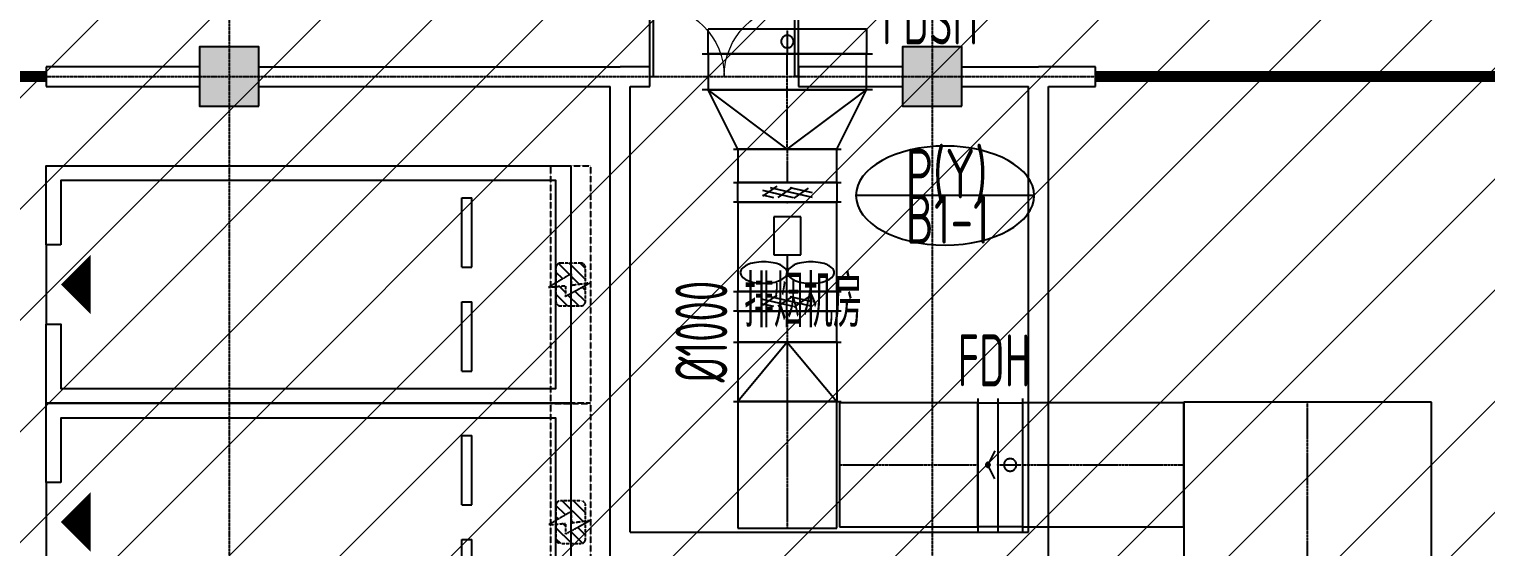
# Model space of a CAD drawing. Extents: x -20827274 to 1300756471, y -549375 to 3431892.
# Drawn here: x -84129 to -69415, y -189010 to -183781 of the extents above; entities that cross this region are included whole.
import ezdxf

# ---------------------------------------------------------------- set-up
doc = ezdxf.new("R2010")
doc.units = 0
doc.header["$LTSCALE"] = 10
for name, pattern in [('CENTER2', [1.125, 0.75, -0.125, 0.125, -0.125]), ('暖附图底图$0$DASH', [0.35, 0.25, -0.1]), ('暖附图底图$0$DOTE', [2.42, 2, -0.2, 0.02, -0.2])]:
    doc.linetypes.add(name, pattern=pattern)
for name, color, linetype in [('1-zs', 3, 'Continuous'), ('1-标注暖通', 4, 'Continuous'), ('DUCT-排烟中心线', 5, 'CENTER2'), ('DUCT-排烟标注', 3, 'Continuous'), ('DUCT-排烟法兰', 4, 'Continuous'), ('DUCT-排烟管', 2, 'Continuous'), ('DUCT-排烟管端线', 4, 'Continuous'), ('DUCT-排烟管设备', 7, 'Continuous'), ('DUCT-排烟阀门', 7, 'Continuous'), ('H-暖通设备', 181, 'Continuous'), ('PUB_HATCH', 8, 'Continuous'), ('暖附图底图$0$00-停车位', 8, 'Continuous'), ('暖附图底图$0$1-标注暖通', 8, 'Continuous'), ('暖附图底图$0$A-COLUMN', 8, 'Continuous'), ('暖附图底图$0$A-PUB_HATCH', 8, 'Continuous'), ('暖附图底图$0$A-ROOM_NAME', 8, 'Continuous'), ('暖附图底图$0$A-WALL', 8, 'Continuous'), ('暖附图底图$0$car', 8, 'Continuous'), ('暖附图底图$0$DOOR_FIRE', 8, 'Continuous'), ('暖附图底图$0$DOTE', 8, 'Continuous')]:
    doc.layers.add(name, color=color, linetype=linetype)
doc.layers.add('F-非人防区', color=105, linetype='Continuous', lineweight=15)
doc.styles.add('8B2_02', font='tssdeng.shx', dxfattribs={"width": 0.6, "bigfont": 'TSSDCHN.shx'})
doc.styles.add('暖附图底图$0$8B2_02', font='tssdeng.shx', dxfattribs={"width": 0.6, "bigfont": 'TSSDCHN.shx'})

# ---------------------------------------------------------------- blocks, each defined once
blk = doc.blocks.new('$轴流风机$00000011')
for p, q in [((-500, 500, 0), (-500, -500, 0)), ((500, 500, 0), (-500, 500, 0)), ((500, -500, 0), (500, 500, 0)), ((-339, 135, 0), (-339, -135, 0)), ((88, 135, 0), (-339, 135, 0)), ((88, -135, 0), (88, 135, 0)), ((88, 0, 0), (288, 0, 0)), ((-339, -135, 0), (88, -135, 0)), ((-500, -500, 0), (500, -500, 0))]:
    blk.add_line(p, q)
for centre, radius, start, end in [((355, 329, 0), 170, 129.1821, 153.0603), ((288, 410, 0), 64.8, 90, 129.1821), ((288, 410, 0), 64.8, 50.8179, 90), ((222, 329, 0), 170, 26.9397, 50.8179), ((633, 238, 0), 465, 168.1126, 180), ((462, 274, 0), 291, 153.0603, 168.1126), ((115, 274, 0), 291, 11.8874, 26.9397), ((-56, 238, 0), 465, 0, 11.8874), ((633, 238, 0), 465, 180, 191.8874), ((-56, 238, 0), 465, 348.1126, 0), ((462, 202, 0), 291, 191.8874, 206.9397), ((355, 148, 0), 170, 206.9397, 230.8179), ((288, 66, 0), 64.8, 230.8179, 270), ((288, 66, 0), 64.8, 270, 309.1821), ((222, 148, 0), 170, 309.1821, 333.0603), ((115, 202, 0), 291, 333.0603, 348.1126), ((633, -238, 0), 465, 168.1126, 180), ((462, -202, 0), 291, 153.0603, 168.1126), ((355, -148, 0), 170, 129.1821, 153.0603), ((288, -66, 0), 64.8, 90, 129.1821), ((288, -66, 0), 64.8, 50.8179, 90), ((222, -148, 0), 170, 26.9397, 50.8179), ((115, -202, 0), 291, 11.8874, 26.9397), ((-56, -238, 0), 465, 0, 11.8874), ((633, -238, 0), 465, 180, 191.8874), ((-56, -238, 0), 465, 348.1126, 0), ((462, -274, 0), 291, 191.8874, 206.9397), ((355, -329, 0), 170, 206.9397, 230.8179), ((222, -329, 0), 170, 309.1821, 333.0603), ((115, -274, 0), 291, 333.0603, 348.1126), ((288, -410, 0), 64.8, 230.8179, 270), ((288, -410, 0), 64.8, 270, 309.1821)]:
    blk.add_arc(centre, radius, start, end)
for p in [(-500, 0, 0), (500, 0, 0)]:
    blk.add_point(p)
blk = doc.blocks.new('暖附图底图$0$车位2400x5300')
at = {"layer": '暖附图底图$0$00-停车位', "color": 251}
for p, q in [((-875, -1000), (-175, -1000)), ((-875, -1100), (-875, -1000)), ((-175, -1100), (-175, -1000)), ((175, -1000), (875, -1000)), ((175, -1100), (175, -1000)), ((875, -1100), (875, -1000)), ((-875, -1100), (-175, -1100)), ((175, -1100), (875, -1100)), ((400, -5300), (-400, -5300))]:
    blk.add_line(p, q, dxfattribs=at)
blk.add_lwpolyline([(400, -5150), (400, -5300), (1200, -5300), (1200, 0), (-1200, 0), (-1200, -5300), (-400, -5300), (-400, -5150), (-1050, -5150), (-1050, -150), (1050, -150), (1050, -5150), (400, -5150)], dxfattribs=at)
blk.add_lwpolyline([(0, -5150, 0, 600, 0), (0, -4850, 600, 600, 0)], format="xyseb", dxfattribs=at)
blk = doc.blocks.new('暖附图底图$0$A$C2EF10B80')
at = {"layer": '暖附图底图$0$A-PUB_HATCH'}
h = blk.add_hatch(dxfattribs=at)
h.set_pattern_fill('ANSI31', color=256, scale=50, angle=-16.4434)
h.set_pattern_definition([(45, (6188.46, 7099.97), (-56.1266, 56.1266), [])])
h.paths.add_polyline_path([(-983, -100, 0.414214), (-1033, -50), (-1184, -50), (-1091, -207), (-1210, -207), (-1204, -250), (-983, -250)])
h.paths.add_polyline_path([(-983, -250), (-1204, -250), (-1190, -350), (-1033, -350, 0.414213), (-983, -300)])
h.paths.add_polyline_path([(-1262, -250), (-1417, -250), (-1417, -300, 0.414215), (-1367, -350), (-1207, -350)])
h.paths.add_polyline_path([(-1221, -50), (-1367, -50, 0.414214), (-1417, -100), (-1417, -250), (-1262, -250), (-1320, -146), (-1212, -146)])
at = {"layer": '暖附图底图$0$car', "linetype": '暖附图底图$0$DASH', "ltscale": 0.5}
blk.add_line((-1367, -350), (-1033, -350), dxfattribs=at)
at = {"layer": '暖附图底图$0$car', "linetype": '暖附图底图$0$DASH'}
blk.add_lwpolyline([(-2400, 0), (0, 0), (0, -400), (-2400, -400)], close=True, dxfattribs=at)
at = {"layer": '暖附图底图$0$car', "linetype": '暖附图底图$0$DASH', "ltscale": 0.5}
blk.add_lwpolyline([(-1320, -146), (-1185, -390), (-1210, -207), (-1091, -207), (-1227, 23), (-1212, -146)], close=True, dxfattribs=at)
for points in [[(-1367, -50, 0.414214), (-1417, -100), (-1417, -300)], [(-1033, -350, 0.414214), (-983, -300), (-983, -100, 0.414214), (-1033, -50), (-1367, -50)]]:
    blk.add_lwpolyline(points, format="xyb", dxfattribs=at)
at = {"layer": '暖附图底图$0$car', "linetype": '暖附图底图$0$DASH'}
blk.add_arc((-1367, -300), 50, 180, 270, dxfattribs=at)
blk = doc.blocks.new('暖附图底图$0$A$C77CA03F4')
at = {"rotation": 16.44344089606073}
for p in [(6792, 2422), (4490, 1742), (2189, 1063)]:
    blk.add_blockref('暖附图底图$0$A$C2EF10B80', p, dxfattribs=at)
blk = doc.blocks.new('_FZH')
blk.add_lwpolyline([(-0.5, -0.5), (0.5, -0.5), (0.5, 0.5), (-0.5, 0.5)], close=True)
at = {"layer": 'PUB_HATCH'}
blk.add_solid([(-0.5, -0.5), (0.5, -0.5), (-0.5, 0.5), (0.5, 0.5)], dxfattribs=at)
blk = doc.blocks.new('暖附图底图$0$$DorLib2D$00000002')
for p, q in [((-0.5, 0), (-0.5, 0.4875)), ((-0.475, 0.4875), (-0.5, 0.4875)), ((-0.475, 0), (-0.475, 0.4875)), ((0.475, 0), (0.475, 0.4875)), ((0.475, 0.4875), (0.5, 0.4875)), ((0.5, 0), (0.5, 0.4875)), ((-0.5, 0), (-0.475, 0)), ((0.5, 0), (0.475, 0))]:
    blk.add_line(p, q)
at = {"lineweight": 13}
for centre, start, end in [((-0.4875, 0), 0, 88.53072), ((0.4875, 0), 91.46928, 180)]:
    blk.add_arc(centre, 0.4875, start, end, dxfattribs=at)
blk = doc.blocks.new('暖附图底图$0$$DorLib2D$00000213')
at = {"color": 0, "linetype": '暖附图底图$0$DASH', "const_width": 0.02}
blk.add_lwpolyline([(0.5, 0), (-0.5, 0)], dxfattribs=at)
blk = doc.blocks.new('暖附图底图$0$AFSFCS')
at = {"layer": '暖附图底图$0$A-WALL'}
for p, q in [((-82408.6, -184160.4), (-83958.6, -184160.4)), ((-83958.6, -184160.4), (-83958.6, -184360.4)), ((-81808.6, -184160.4), (-78158.6, -184160.4)), ((-77858.6, -184160.4), (-78158.6, -184160.4)), ((-77858.6, -184360.4), (-77858.6, -184160.4)), ((-75308.6, -184160.4), (-76358.6, -184160.4)), ((-76358.6, -184160.4), (-76358.6, -184360.4)), ((-74708.6, -184160.4), (-73933.6, -184160.4)), ((-73358.6, -184160.4), (-73933.6, -184160.4)), ((-73358.6, -184360.4), (-73358.6, -184160.4)), ((-83958.6, -184360.4), (-82408.6, -184360.4)), ((-81808.6, -184360.4), (-78258.6, -184360.4)), ((-78258.6, -188960.4), (-78258.6, -184360.4)), ((-78058.6, -188860.4), (-78058.6, -184360.4)), ((-78058.6, -184360.4), (-77858.6, -184360.4)), ((-76358.6, -184360.4), (-75308.6, -184360.4)), ((-74708.6, -184360.4), (-74033.6, -184360.4)), ((-74033.6, -188860.4), (-74033.6, -184360.4)), ((-73833.6, -188960.4), (-73833.6, -184360.4)), ((-73833.6, -184360.4), (-73358.6, -184360.4)), ((-78058.6, -188860.4), (-74033.6, -188860.4)), ((-78258.6, -193460.4), (-78258.6, -188960.4)), ((-73833.6, -191660.4), (-73833.6, -188960.4))]:
    blk.add_line(p, q, dxfattribs=at)
at = {"layer": '暖附图底图$0$DOTE', "color": 127, "linetype": '暖附图底图$0$DOTE', "ltscale": 1.5}
for p, q in [((-82108.6, -155629.3), (-82108.6, -385768.2)), ((-75008.6, -155629.3), (-75008.6, -385768.2))]:
    blk.add_line(p, q, dxfattribs=at)
at = {"layer": '暖附图底图$0$DOTE', "color": 16, "linetype": '暖附图底图$0$DOTE', "ltscale": 1.5}
blk.add_line((-113117.3, -184260.4), (10791.4, -184260.4), dxfattribs=at)
at = {"rotation": 73.55655642770577}
blk.add_blockref('暖附图底图$0$A$C77CA03F4', (-78458.6, -192360.4), dxfattribs=at)
at = {"layer": '暖附图底图$0$00-停车位', "xscale": -1, "rotation": 269.9999999717713}
for p in [(-78658.6, -186360.4), (-78658.6, -188760.4)]:
    blk.add_blockref('暖附图底图$0$车位2400x5300', p, dxfattribs=at)
at = {"layer": '暖附图底图$0$A-COLUMN', "xscale": 600, "yscale": 600, "zscale": 600, "rotation": 90}
for p in [(-82108.6, -184260.4), (-75008.6, -184260.4)]:
    blk.add_blockref('_FZH', p, dxfattribs=at)
at = {"layer": '暖附图底图$0$DOOR_FIRE', "zscale": 200}
for name, p, xscale, yscale, rotation in [('暖附图底图$0$$DorLib2D$00000002', (-77108.6, -184260.4), -1500, 1500, 7.411229482702292e-12), ('暖附图底图$0$$DorLib2D$00000213', (-86708.6, -184260.4), -5500, -5500, 7.482491390926929e-12), ('暖附图底图$0$$DorLib2D$00000213', (-70608.6, -184260.4), -5500, -5500, 7.320848698459916e-12)]:
    blk.add_blockref(name, p, dxfattribs=dict(at, xscale=xscale, yscale=yscale, rotation=rotation))
at = {"layer": '暖附图底图$0$A-ROOM_NAME', "style": '暖附图底图$0$8B2_02', "width": 0.6}
blk.add_text('排烟机房', height=525, dxfattribs=at).set_placement((-76907.8, -186792.5))
blk = doc.blocks.new('暖附图底图')
at = {"layer": '暖附图底图$0$1-标注暖通', "linetype": '暖附图底图$0$DASH'}
blk.add_blockref('暖附图底图$0$AFSFCS', (500000, 0), dxfattribs=at)

msp = doc.modelspace()

# ---------------------------------------------------------------- hatches: boundary and pattern name
at = {"layer": 'F-非人防区'}
h = msp.add_hatch(dxfattribs=at)
h.set_pattern_fill('ANSI31', color=8, scale=500)
h.set_pattern_definition([(45, (-67108.6, 126739.6), (-561.266, 561.266), [])])
edge = h.paths.add_edge_path()
edge.add_line((26041.4, -160910.4), (26041.4, -174910.4))
edge.add_line((26041.4, -174910.4), (44466.4, -174910.4))
edge.add_line((44466.4, -174910.4), (44466.4, -230535.4))
edge.add_line((44466.4, -230535.4), (29591.4, -230535.4))
edge.add_line((29591.4, -230535.4), (29591.4, -228585.4))
edge.add_line((29591.4, -228585.4), (32466.4, -228585.4))
edge.add_line((32466.4, -228585.4), (32466.4, -223185.4))
edge.add_line((32466.4, -223185.4), (6116.4, -223185.4))
edge.add_line((6116.4, -223185.4), (6116.4, -236210.4))
edge.add_line((6116.4, -236210.4), (5916.4, -236210.4))
edge.add_line((5916.4, -236210.4), (5921.1, -289912.2))
edge.add_line((5921.1, -289912.2), (35191.4, -289912.2))
edge.add_line((35191.4, -289912.2), (35191.4, -296310.4))
edge.add_line((35191.4, -296310.4), (35041.4, -296310.4))
edge.add_line((35041.4, -296310.4), (35041.4, -296910.4))
edge.add_line((35041.4, -296910.4), (35641.4, -296910.4))
edge.add_line((35641.4, -296910.4), (44736.4, -305099.6))
edge.add_line((44736.4, -305099.6), (22456.5, -329844))
edge.add_line((22456.5, -329844), (22456.5, -340006.4))
edge.add_line((22456.5, -340006.4), (-13248.1, -379660.4))
edge.add_line((-13248.1, -379660.4), (-90108.6, -379660.4))
edge.add_line((-90108.6, -379660.4), (-90108.6, -373660.4))
edge.add_line((-90108.6, -373660.4), (-91358.6, -373660.4))
edge.add_arc((-91358.6, -361660.4), 12000, 180, 270, ccw=False)
edge.add_line((-103358.6, -361660.4), (-103358.6, -333450.4))
edge.add_line((-103358.6, -333450.4), (-95358.6, -333436.6))
edge.add_line((-95358.6, -333436.6), (-95358.6, -160610.4))
edge.add_line((-95358.6, -160610.4), (-86333.4, -160610.4))
edge.add_line((-86333.4, -160610.4), (-86333.6, -149790))
edge.add_line((-86333.6, -149790), (-73433.4, -149790))
edge.add_line((-73433.4, -149790), (-73433.4, -160610.4))
edge.add_line((-73433.4, -160610.4), (26041.4, -160910.4))

# ---------------------------------------------------------------- linework, layer by layer
at = {"layer": 'DUCT-排烟中心线'}
for p, q in [((-76470.7, -184393.8), (-76470.7, -184031.5)), ((-76470.7, -184994), (-76470.7, -184394)), ((-76470.7, -184994.2), (-76470.7, -185330)), ((-76470.7, -185330.2), (-76470.7, -185330.4)), ((-76470.7, -186631), (-76470.7, -186630.8)), ((-76470.7, -186631.2), (-76470.7, -186942.8)), ((-76470.7, -186943), (-76470.7, -187543)), ((-76470.7, -187543.2), (-76470.7, -188820.7)), ((-71214.8, -197599), (-71214.8, -187549.8)), ((-75945.1, -188182.1), (-74545.2, -188182.1)), ((-74094.6, -188182.1), (-72464.8, -188182.1))]:
    msp.add_line(p, q, dxfattribs=at)
at = {"layer": 'DUCT-排烟法兰'}
for p, q in [((-77330.7, -184031.4), (-75610.7, -184031.4)), ((-75610.7, -184393.9), (-77330.7, -184393.9)), ((-77015.7, -184994.1), (-75925.7, -184994.1)), ((-77015.7, -185330.1), (-75925.7, -185330.1)), ((-75925.7, -185530.5), (-77015.7, -185530.5)), ((-77015.7, -186430.7), (-75925.7, -186430.7)), ((-75925.7, -186631.1), (-77015.7, -186631.1)), ((-77015.7, -186942.9), (-75925.7, -186942.9)), ((-77015.7, -186942.9), (-75925.7, -186942.9)), ((-77015.7, -187543.1), (-75925.7, -187543.1)), ((-74545.1, -187512.1), (-74545.1, -188852.1)), ((-74344.9, -187512.1), (-74344.9, -188852.1)), ((-74094.7, -187512.1), (-74094.7, -188852.1))]:
    msp.add_line(p, q, dxfattribs=at)
at = {"layer": 'DUCT-排烟法兰', "color": 18, "true_color": 0x000000}
for p in [(-76470.7, -183781.3, 500), (-76470.7, -184031.3, 500), (-76470.7, -184031.5, 500), (-76470.7, -184393.8, 500), (-76470.7, -184394, 500), (-76470.7, -184994, 500), (-76470.7, -184994.2, 500), (-76470.7, -185330, 500), (-76470.7, -185330.2, 500), (-76470.7, -185530.4, 500), (-76470.7, -185530.6, 500), (-76470.7, -186430.6, 500), (-76470.7, -186430.8, 500), (-76470.7, -186631, 500), (-76470.7, -186631.2, 500), (-76470.7, -186942.8, 500), (-76470.7, -186942.8, 500), (-76470.7, -186943, 500), (-76470.7, -186943, 500), (-76470.7, -187543, 500), (-76470.7, -187543.2, 500), (-74545.2, -188182.1, 500), (-74545, -188182.1, 500), (-74345, -188182.1, 500), (-74344.8, -188182.1, 500), (-74094.8, -188182.1, 500), (-74094.6, -188182.1, 500)]:
    msp.add_point(p, dxfattribs=at)
at = {"layer": 'DUCT-排烟管'}
for p, q in [((-77270.7, -184031.3), (-77270.7, -183781.3)), ((-75670.7, -183781.3), (-75670.7, -184031.3)), ((-75670.7, -184031.5), (-77270.7, -184031.5)), ((-77270.7, -184031.5), (-77270.7, -184393.8)), ((-75670.7, -184393.8), (-75670.7, -184031.5)), ((-77270.7, -184393.8), (-75670.7, -184393.8)), ((-76970.7, -184994), (-77270.7, -184394)), ((-76470.7, -184994), (-77270.7, -184394)), ((-76470.7, -184994), (-75670.7, -184394)), ((-75970.7, -184994), (-75670.7, -184394)), ((-76970.7, -184994.2), (-76970.7, -185330)), ((-75970.7, -184994.2), (-76970.7, -184994.2)), ((-75970.7, -185330), (-75970.7, -184994.2)), ((-76970.7, -185330), (-75970.7, -185330)), ((-76970.7, -185330.2), (-76970.7, -185330.4)), ((-76970.7, -185530.4), (-76970.7, -185330.4)), ((-75970.7, -185330.2), (-75970.7, -185330.4)), ((-75970.7, -185330.4), (-75970.7, -185530.4)), ((-76970.7, -186630.8), (-76970.7, -186430.8)), ((-75970.7, -186430.8), (-75970.7, -186630.8)), ((-76970.7, -186631), (-76970.7, -186630.8)), ((-76970.7, -186631.2), (-76970.7, -186942.8)), ((-75970.7, -186631.2), (-76970.7, -186631.2)), ((-75970.7, -186631), (-75970.7, -186630.8)), ((-75970.7, -186942.8), (-75970.7, -186631.2)), ((-76970.7, -186942.8), (-75970.7, -186942.8)), ((-76970.7, -186943), (-76970.7, -187543)), ((-76470.7, -186943), (-76970.7, -187543)), ((-76470.7, -186943), (-75970.7, -187543)), ((-75970.7, -186943), (-75970.7, -187543)), ((-76970.7, -187543.2), (-76970.7, -188820.7)), ((-75970.7, -187543.2), (-76970.7, -187543.2)), ((-75970.7, -188820.7), (-75970.7, -187543.2)), ((-74545.2, -187557.1), (-75945.1, -187557.1)), ((-75945.1, -187557.1), (-75945.1, -188807.1)), ((-74545.2, -188807.1), (-74545.2, -187557.1)), ((-74545, -187557.1), (-74345, -187557.1)), ((-74344.8, -187557.1), (-74094.8, -187557.1)), ((-72464.8, -187557.1), (-74094.6, -187557.1)), ((-74094.6, -187557.1), (-74094.6, -188807.1)), ((-69964.8, -187549.8), (-72464.8, -187549.8)), ((-72464.8, -187549.8), (-72464.8, -197599)), ((-72464.8, -188807.1), (-72464.8, -187557.1)), ((-69964.8, -197599), (-69964.8, -187549.8)), ((-76970.7, -188820.7), (-75970.7, -188820.7)), ((-75945.1, -188807.1), (-74545.2, -188807.1)), ((-74345, -188807.1), (-74545, -188807.1)), ((-74094.8, -188807.1), (-74344.8, -188807.1)), ((-74094.6, -188807.1), (-72464.8, -188807.1))]:
    msp.add_line(p, q, dxfattribs=at)
at = {"layer": 'DUCT-排烟管', "color": 18, "true_color": 0x000000}
for p in [(-76470.7, -184394, 500), (-76470.7, -184994, 500), (-76470.7, -185330.2, 500), (-76470.7, -185330.4, 500), (-76470.7, -186630.8, 500), (-76470.7, -186631, 500), (-76470.7, -186943, 500), (-76470.7, -187543, 500)]:
    msp.add_point(p, dxfattribs=at)
at = {"layer": 'DUCT-排烟管端线'}
for p, q in [((-75670.7, -183781.3), (-77270.7, -183781.3)), ((-75670.7, -184031.3), (-77270.7, -184031.3)), ((-75670.7, -184394), (-77270.7, -184394)), ((-76970.7, -184994), (-75970.7, -184994)), ((-75970.7, -185330.2), (-76970.7, -185330.2)), ((-76970.7, -185330.4), (-75970.7, -185330.4)), ((-75970.7, -185330.4), (-76970.7, -185330.4)), ((-75970.7, -185530.4), (-76970.7, -185530.4)), ((-75970.7, -186430.8), (-76970.7, -186430.8)), ((-75970.7, -186630.8), (-76970.7, -186630.8)), ((-75970.7, -186630.8), (-76970.7, -186630.8)), ((-76970.7, -186631), (-75970.7, -186631)), ((-75970.7, -186943), (-76970.7, -186943)), ((-76970.7, -187543), (-75970.7, -187543)), ((-74545, -187557.1), (-74545, -188807.1)), ((-74345, -187557.1), (-74345, -188807.1)), ((-74344.8, -187557.1), (-74344.8, -188807.1)), ((-74094.8, -187557.1), (-74094.8, -188807.1))]:
    msp.add_line(p, q, dxfattribs=at)
at = {"layer": 'DUCT-排烟阀门'}
for p, q in [((-76532.8, -183899.3), (-76533.2, -183906.3)), ((-76533.2, -183906.3), (-76532.8, -183913.3)), ((-76531.6, -183892.4), (-76532.8, -183899.3)), ((-76532.8, -183913.3), (-76531.6, -183920.2)), ((-76529.7, -183885.7), (-76531.6, -183892.4)), ((-76531.6, -183920.2), (-76529.7, -183927)), ((-76527, -183879.2), (-76529.7, -183885.7)), ((-76529.7, -183927), (-76527, -183933.4)), ((-76523.6, -183873.1), (-76527, -183879.2)), ((-76519.6, -183867.4), (-76523.6, -183873.1)), ((-76514.9, -183862.1), (-76519.6, -183867.4)), ((-76509.7, -183857.5), (-76514.9, -183862.1)), ((-76503.9, -183853.4), (-76509.7, -183857.5)), ((-76497.8, -183850), (-76503.9, -183853.4)), ((-76491.3, -183847.3), (-76497.8, -183850)), ((-76484.6, -183845.4), (-76491.3, -183847.3)), ((-76477.7, -183844.2), (-76484.6, -183845.4)), ((-76470.7, -183843.8), (-76477.7, -183844.2)), ((-76470.7, -183797), (-76470.7, -184015.7)), ((-76463.7, -183844.2), (-76470.7, -183843.8)), ((-76456.8, -183845.4), (-76463.7, -183844.2)), ((-76450, -183847.3), (-76456.8, -183845.4)), ((-76443.6, -183850), (-76450, -183847.3)), ((-76437.4, -183853.4), (-76443.6, -183850)), ((-76431.7, -183857.5), (-76437.4, -183853.4)), ((-76426.5, -183862.1), (-76431.7, -183857.5)), ((-76421.8, -183867.4), (-76426.5, -183862.1)), ((-76417.8, -183873.1), (-76421.8, -183867.4)), ((-76414.4, -183879.2), (-76417.8, -183873.1)), ((-76411.7, -183885.7), (-76414.4, -183879.2)), ((-76414.4, -183933.4), (-76411.7, -183927)), ((-76409.8, -183892.4), (-76411.7, -183885.7)), ((-76411.7, -183927), (-76409.8, -183920.2)), ((-76408.6, -183899.3), (-76409.8, -183892.4)), ((-76409.8, -183920.2), (-76408.6, -183913.3)), ((-76408.2, -183906.3), (-76408.6, -183899.3)), ((-76408.6, -183913.3), (-76408.2, -183906.3)), ((-76527, -183933.4), (-76523.6, -183939.6)), ((-76523.6, -183939.6), (-76519.6, -183945.3)), ((-76519.6, -183945.3), (-76514.9, -183950.5)), ((-76514.9, -183950.5), (-76509.7, -183955.2)), ((-76509.7, -183955.2), (-76503.9, -183959.2)), ((-76503.9, -183959.2), (-76497.8, -183962.6)), ((-76497.8, -183962.6), (-76491.3, -183965.3)), ((-76491.3, -183965.3), (-76484.6, -183967.3)), ((-76484.6, -183967.3), (-76477.7, -183968.4)), ((-76477.7, -183968.4), (-76470.7, -183968.8)), ((-76470.7, -183968.8), (-76463.7, -183968.4)), ((-76463.7, -183968.4), (-76456.8, -183967.3)), ((-76456.8, -183967.3), (-76450, -183965.3)), ((-76450, -183965.3), (-76443.6, -183962.6)), ((-76443.6, -183962.6), (-76437.4, -183959.2)), ((-76437.4, -183959.2), (-76431.7, -183955.2)), ((-76431.7, -183955.2), (-76426.5, -183950.5)), ((-76426.5, -183950.5), (-76421.8, -183945.3)), ((-76421.8, -183945.3), (-76417.8, -183939.6)), ((-76417.8, -183939.6), (-76414.4, -183933.4)), ((-76716.7, -185468.8), (-76572.4, -185368.8)), ((-76644.7, -185380.4), (-76220.7, -185478.3)), ((-76563.6, -185480.4), (-76419.2, -185380.4)), ((-76444.7, -185380.4), (-76220.7, -185432.1)), ((-76401.7, -185488.5), (-76257.4, -185388.5)), ((-76720.7, -185409), (-76411.6, -185480.4)), ((-76720.7, -185455.2), (-76611.6, -185480.4)), ((-76720.7, -186509.4), (-76411.6, -186580.8)), ((-76720.7, -186555.6), (-76611.6, -186580.8)), ((-76716.7, -186569.2), (-76572.4, -186469.2)), ((-76644.7, -186480.8), (-76220.7, -186578.7)), ((-76563.6, -186580.8), (-76419.2, -186480.8)), ((-76444.7, -186480.8), (-76220.7, -186532.5)), ((-76401.7, -186588.9), (-76257.4, -186488.9)), ((-74375, -188042.1), (-74445, -188182.1)), ((-74466.8, -188178), (-74467.2, -188182.1)), ((-74467.2, -188182.1), (-74466.8, -188186.2)), ((-74465.7, -188174.1), (-74466.8, -188178)), ((-74466.8, -188186.2), (-74465.7, -188190.1)), ((-74463.9, -188170.4), (-74465.7, -188174.1)), ((-74465.7, -188190.1), (-74463.9, -188193.8)), ((-74461.4, -188167.2), (-74463.9, -188170.4)), ((-74463.9, -188193.8), (-74461.4, -188197)), ((-74458.4, -188164.4), (-74461.4, -188167.2)), ((-74461.4, -188197), (-74458.4, -188199.8)), ((-74459.4, -188177.9), (-74460, -188180.7)), ((-74460, -188180.7), (-74460, -188183.5)), ((-74460, -188183.5), (-74459.4, -188186.3)), ((-74458.4, -188175.2), (-74459.4, -188177.9)), ((-74459.4, -188186.3), (-74458.4, -188189)), ((-74454.9, -188162.3), (-74458.4, -188164.4)), ((-74456.8, -188172.8), (-74458.4, -188175.2)), ((-74458.4, -188189), (-74456.8, -188191.4)), ((-74454.8, -188170.8), (-74456.8, -188172.8)), ((-74456.8, -188191.4), (-74454.8, -188193.4)), ((-74455.5, -188180), (-74455.8, -188182.1)), ((-74455.8, -188182.1), (-74455.5, -188184.2)), ((-74454.9, -188178), (-74455.5, -188180)), ((-74455.5, -188184.2), (-74454.9, -188186.2)), ((-74451.1, -188160.8), (-74454.9, -188162.3)), ((-74453.9, -188176.1), (-74454.9, -188178)), ((-74454.9, -188186.2), (-74453.9, -188188.1)), ((-74452.5, -188169.1), (-74454.8, -188170.8)), ((-74454.8, -188193.4), (-74452.5, -188195.1)), ((-74452.6, -188174.5), (-74453.9, -188176.1)), ((-74453.9, -188188.1), (-74452.6, -188189.7)), ((-74451, -188173.2), (-74452.6, -188174.5)), ((-74452.6, -188189.7), (-74451, -188191)), ((-74449.9, -188167.9), (-74452.5, -188169.1)), ((-74452.5, -188195.1), (-74449.9, -188196.3)), ((-74447.1, -188160), (-74451.1, -188160.8)), ((-74449.1, -188172.2), (-74451, -188173.2)), ((-74451, -188191), (-74449.1, -188192)), ((-74447.2, -188167.3), (-74449.9, -188167.9)), ((-74449.9, -188196.3), (-74447.2, -188197)), ((-74447.1, -188171.6), (-74449.1, -188172.2)), ((-74449.1, -188192), (-74447.1, -188192.6)), ((-74444.3, -188167.1), (-74447.2, -188167.3)), ((-74447.2, -188197), (-74444.3, -188197.1)), ((-74443, -188160), (-74447.1, -188160)), ((-74445, -188171.4), (-74447.1, -188171.6)), ((-74447.1, -188192.6), (-74445, -188192.8)), ((-74442.9, -188171.6), (-74445, -188171.4)), ((-74375, -188322.1), (-74445, -188182.1)), ((-74445, -188192.8), (-74442.9, -188192.6)), ((-74441.5, -188167.5), (-74444.3, -188167.1)), ((-74444.3, -188197.1), (-74441.5, -188196.7)), ((-74439, -188160.8), (-74443, -188160)), ((-74440.9, -188172.2), (-74442.9, -188171.6)), ((-74442.9, -188192.6), (-74440.9, -188192)), ((-74438.8, -188168.5), (-74441.5, -188167.5)), ((-74441.5, -188196.7), (-74438.8, -188195.8)), ((-74439.1, -188173.2), (-74440.9, -188172.2)), ((-74440.9, -188192), (-74439.1, -188191)), ((-74437.4, -188174.5), (-74439.1, -188173.2)), ((-74439.1, -188191), (-74437.4, -188189.7)), ((-74435.1, -188162.3), (-74439, -188160.8)), ((-74436.3, -188169.9), (-74438.8, -188168.5)), ((-74438.8, -188195.8), (-74436.3, -188194.3)), ((-74436.1, -188176.1), (-74437.4, -188174.5)), ((-74437.4, -188189.7), (-74436.1, -188188.1)), ((-74434.2, -188171.8), (-74436.3, -188169.9)), ((-74436.3, -188194.3), (-74434.2, -188192.5)), ((-74435.1, -188178), (-74436.1, -188176.1)), ((-74436.1, -188188.1), (-74435.1, -188186.2)), ((-74431.7, -188164.4), (-74435.1, -188162.3)), ((-74434.5, -188180), (-74435.1, -188178)), ((-74435.1, -188186.2), (-74434.5, -188184.2)), ((-74434.3, -188182.1), (-74434.5, -188180)), ((-74434.5, -188184.2), (-74434.3, -188182.1)), ((-74432.4, -188174), (-74434.2, -188171.8)), ((-74434.2, -188192.5), (-74432.4, -188190.2)), ((-74431.1, -188176.5), (-74432.4, -188174)), ((-74432.4, -188190.2), (-74431.1, -188187.7)), ((-74428.6, -188167.2), (-74431.7, -188164.4)), ((-74431.7, -188199.8), (-74428.6, -188197)), ((-74430.3, -188179.3), (-74431.1, -188176.5)), ((-74431.1, -188187.7), (-74430.3, -188184.9)), ((-74430, -188182.1), (-74430.3, -188179.3)), ((-74430.3, -188184.9), (-74430, -188182.1)), ((-74426.2, -188170.4), (-74428.6, -188167.2)), ((-74428.6, -188197), (-74426.2, -188193.8)), ((-74424.4, -188174.1), (-74426.2, -188170.4)), ((-74426.2, -188193.8), (-74424.4, -188190.1)), ((-74423.2, -188178), (-74424.4, -188174.1)), ((-74424.4, -188190.1), (-74423.2, -188186.2)), ((-74422.9, -188182.1), (-74423.2, -188178)), ((-74423.2, -188186.2), (-74422.9, -188182.1)), ((-74329.2, -188182.1), (-74110.4, -188182.1)), ((-74281.9, -188175.1), (-74282.3, -188182.1)), ((-74282.3, -188182.1), (-74281.9, -188189.1)), ((-74280.8, -188168.2), (-74281.9, -188175.1)), ((-74281.9, -188189.1), (-74280.8, -188196)), ((-74278.8, -188161.5), (-74280.8, -188168.2)), ((-74280.8, -188196), (-74278.8, -188202.7)), ((-74276.1, -188155), (-74278.8, -188161.5)), ((-74272.7, -188148.9), (-74276.1, -188155)), ((-74268.7, -188143.1), (-74272.7, -188148.9)), ((-74264, -188137.9), (-74268.7, -188143.1)), ((-74258.8, -188133.2), (-74264, -188137.9)), ((-74253.1, -188129.2), (-74258.8, -188133.2)), ((-74246.9, -188125.8), (-74253.1, -188129.2)), ((-74240.5, -188123.1), (-74246.9, -188125.8)), ((-74233.7, -188121.2), (-74240.5, -188123.1)), ((-74226.8, -188120), (-74233.7, -188121.2)), ((-74219.8, -188119.6), (-74226.8, -188120)), ((-74212.8, -188120), (-74219.8, -188119.6)), ((-74205.9, -188121.2), (-74212.8, -188120)), ((-74199.2, -188123.1), (-74205.9, -188121.2)), ((-74192.7, -188125.8), (-74199.2, -188123.1)), ((-74186.6, -188129.2), (-74192.7, -188125.8)), ((-74180.9, -188133.2), (-74186.6, -188129.2)), ((-74175.6, -188137.9), (-74180.9, -188133.2)), ((-74171, -188143.1), (-74175.6, -188137.9)), ((-74166.9, -188148.9), (-74171, -188143.1)), ((-74163.5, -188155), (-74166.9, -188148.9)), ((-74160.8, -188161.5), (-74163.5, -188155)), ((-74158.9, -188168.2), (-74160.8, -188161.5)), ((-74160.8, -188202.7), (-74158.9, -188196)), ((-74157.7, -188175.1), (-74158.9, -188168.2)), ((-74158.9, -188196), (-74157.7, -188189.1)), ((-74157.3, -188182.1), (-74157.7, -188175.1)), ((-74157.7, -188189.1), (-74157.3, -188182.1)), ((-74458.4, -188199.8), (-74454.9, -188201.9)), ((-74454.9, -188201.9), (-74451.1, -188203.4)), ((-74451.1, -188203.4), (-74447.1, -188204.2)), ((-74447.1, -188204.2), (-74443, -188204.2)), ((-74443, -188204.2), (-74439, -188203.4)), ((-74439, -188203.4), (-74435.1, -188201.9)), ((-74435.1, -188201.9), (-74431.7, -188199.8)), ((-74278.8, -188202.7), (-74276.1, -188209.2)), ((-74276.1, -188209.2), (-74272.7, -188215.4)), ((-74272.7, -188215.4), (-74268.7, -188221.1)), ((-74268.7, -188221.1), (-74264, -188226.3)), ((-74264, -188226.3), (-74258.8, -188231)), ((-74258.8, -188231), (-74253.1, -188235)), ((-74253.1, -188235), (-74246.9, -188238.4)), ((-74246.9, -188238.4), (-74240.5, -188241.1)), ((-74240.5, -188241.1), (-74233.7, -188243)), ((-74233.7, -188243), (-74226.8, -188244.2)), ((-74226.8, -188244.2), (-74219.8, -188244.6)), ((-74219.8, -188244.6), (-74212.8, -188244.2)), ((-74212.8, -188244.2), (-74205.9, -188243)), ((-74205.9, -188243), (-74199.2, -188241.1)), ((-74199.2, -188241.1), (-74192.7, -188238.4)), ((-74192.7, -188238.4), (-74186.6, -188235)), ((-74186.6, -188235), (-74180.9, -188231)), ((-74180.9, -188231), (-74175.6, -188226.3)), ((-74175.6, -188226.3), (-74171, -188221.1)), ((-74171, -188221.1), (-74166.9, -188215.4)), ((-74166.9, -188215.4), (-74163.5, -188209.2)), ((-74163.5, -188209.2), (-74160.8, -188202.7))]:
    msp.add_line(p, q, dxfattribs=at)
at = {"layer": 'H-暖通设备', "linetype": 'Continuous'}
msp.add_line((-73977.2, -185461.9), (-75777.2, -185461.9), dxfattribs=at)
at = {"layer": 'H-暖通设备', "linetype": 'Continuous', "extrusion": (0, 0, -1)}
msp.add_ellipse((-74877.2, -185461.9), major_axis=(-900, 0), ratio=0.5555556, dxfattribs=at)

# ---------------------------------------------------------------- block references
at = {"layer": '1-zs'}
msp.add_blockref('暖附图底图', (-500000, 0), dxfattribs=at)
at = {"layer": 'DUCT-排烟管设备', "xscale": 0.9, "zscale": 1000, "rotation": 270}
msp.add_blockref('$轴流风机$00000011', (-76470.7, -185980.6, 500), dxfattribs=at)

# ---------------------------------------------------------------- texts
at = {"layer": '1-标注暖通', "style": '8B2_02', "width": 0.6}
for s, p in [('FDSH', (-75514.2, -183935.3)), ('FDH', (-74749.5, -187389.3))]:
    msp.add_text(s, height=525, dxfattribs=at).set_placement(p)
at = {"layer": 'DUCT-排烟标注', "color": 2, "style": '8B2_02', "width": 0.6}
msp.add_text('%%C1000', height=525, rotation=90, dxfattribs=at).set_placement((-77076.5, -187350.3, 500))
at = {"layer": 'H-暖通设备', "linetype": 'Continuous', "style": '8B2_02', "width": 0.7}
for s, p in [('P(Y)', (-75274, -185489.8)), ('B1-1', (-75274, -185948.8))]:
    msp.add_text(s, height=500, dxfattribs=at).set_placement(p)

doc.saveas('drawing.dxf')
